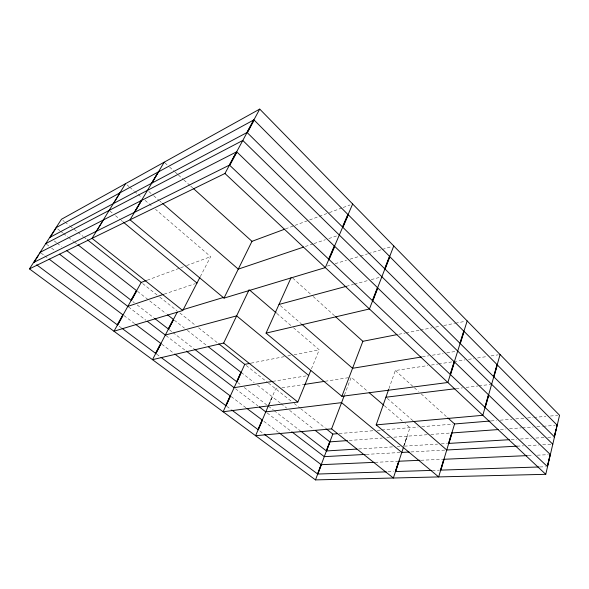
<?xml version="1.0" encoding="UTF-8"?>
<svg xmlns="http://www.w3.org/2000/svg" width="589" height="589" viewBox="0 0 589 589"><rect width="100%" height="100%" fill="white"/><g stroke="black" fill="none" stroke-linecap="round" stroke-linejoin="round"><path stroke-width="0.44" stroke-dasharray="2.94 2.21" d="M403.664 446.197L406.947 436.235L393.209 437.244M403.752 446.455L409.944 427.673L405.107 423.52M388.946 388.615L395.307 370.54L427.828 365.578M344.462 395.028L351.213 377.277L367.794 391.508M311.426 368.854L319.216 349.822L292.159 326.601M268.105 405.961L272.103 396.618L257.047 384.838M268.945 404.481L275.652 388.821L278.347 388.409M269.144 404.51L272.39 396.905L280.276 403.075M200.297 276.668L210.648 256.657L155.548 209.382M147.213 280.187L179.785 268.105M180.646 267.789L185.785 265.882M186.647 265.565L210.648 256.657M285.532 228.885L294.132 225.69M294.993 225.373L308.761 220.264M309.623 219.947L328.552 212.923M329.413 212.6L342.319 207.814M343.181 207.497L350.065 204.943M164.132 294.154L195.253 283.648M305.338 246.496L313.179 243.853M314.047 243.559L325.371 239.738M328.853 238.56L337.563 235.622M327.285 266.059L331.659 264.733M335.156 263.681L346.523 260.242M350.021 259.182L359.643 256.274M360.52 256.009L367.514 253.896M368.39 253.631L381.51 249.662M382.386 249.397L392.002 246.489M346.398 286.306L353.496 284.391M354.379 284.156L367.683 280.57M371.232 279.613L380.987 276.992M251.039 363.141L284.229 356.662M287.822 355.955L290.51 355.432M294.102 354.733L319.216 349.822M398.834 334.272L405.129 333.043M406.027 332.873L419.515 330.238M420.413 330.061L432.105 327.778M435.698 327.072L440.197 326.196M443.789 325.496L454.583 323.39M455.481 323.214L465.369 321.277M272.766 381.363L306.921 375.767M422.365 356.853L428.704 355.815M432.333 355.219L443.208 353.437M446.837 352.848L456.806 351.213M281.947 387.856L304.439 384.426M325.128 381.26L349.417 377.556M431.435 365.025L437.76 364.061M438.665 363.921L453.118 361.712M454.016 361.572L464.861 359.923M468.469 359.371L473.887 358.539M477.502 357.987L487.434 356.47M491.049 355.918L498.279 354.814M456.092 388.644L462.468 387.864M466.113 387.422L477.959 385.972M478.872 385.861L490.718 384.411M339.168 433.541L373.647 430.684M377.277 430.382L380.906 430.08M381.812 430.007L418.138 426.996M421.783 426.694L452.757 424.124M491.086 420.944L496.564 420.487M500.216 420.185L512.084 419.199M515.736 418.897L523.952 418.219M527.604 417.918L533.082 417.461M533.995 417.387L545.856 416.401M550.42 416.018L557.724 415.414M349.248 440.454L382.217 438.047M386.796 437.708L389.543 437.509M427.239 434.711L407.323 436.169L404.025 446.175L437.627 444.106M430.861 434.446L449.878 433.055M500.414 429.403L505.892 428.998M509.537 428.733L521.398 427.864M522.31 427.798L533.251 427.003M536.903 426.731L542.373 426.333M543.286 426.267L555.147 425.398M358.701 448.965L392.649 446.874M397.244 446.595L399.997 446.425M441.257 443.878L447.618 443.488M511.2 439.571L516.7 439.232M520.359 439.011L531.352 438.334M535.931 438.047L544.17 437.539M547.836 437.318L553.329 436.979M366.225 454.369L399.96 452.536M410.96 451.94L445.829 450.04M517.135 446.167L523.533 445.821M528.105 445.571L539.075 444.975M542.734 444.776L550.958 444.327M375.053 462.313L397.789 461.312M420.966 460.252L442.854 459.287M528.193 455.577L532.758 455.378M537.33 455.172L548.285 454.693M388.018 471.796L393.489 471.62M432.26 470.383L439.578 470.155M539.951 466.952L545.451 466.775M119.133 326.196L121.312 327.823M156.659 354.136L159.597 356.33M226.794 406.358L231.153 409.598M259.771 430.912L263.43 433.629M41.083 253.049L44.006 255.251M44.735 255.803L48.386 258.564M123.999 315.608L134.8 323.766M161.806 344.241L174.167 353.577M231.234 396.618L246.32 408.008M263.879 421.341L278.553 432.429M46.472 244.185L50.831 247.513M51.552 248.072L54.46 250.296M128.549 306.957L145.851 320.188M166.032 335.62L185.587 350.58M235.556 388.792L257.857 405.85M267.215 413.007L291.054 431.236M54.276 240.989L56.448 242.668M57.17 243.228L61.514 246.577M132.849 301.612L134.292 302.724M137.185 304.955L153.803 317.773M169.345 329.766L172.238 331.997M172.96 332.557L193.943 348.747M237.691 382.489L241.306 385.287M244.207 387.518L266.655 404.842M268.415 406.196L273.48 410.106M274.202 410.666L300.25 430.758M57.7 228.966L59.864 230.66M60.586 231.227L62.751 232.92M63.479 233.487L67.809 236.874M68.53 237.441L73.588 241.394M74.31 241.961L77.196 244.214M137.539 291.349L166.12 313.709M174.329 320.195L184.46 328.125M187.361 330.385L206.901 345.677M241.269 372.491L254.176 382.592M280.997 403.634L286.725 408.118M289.597 410.364L313.959 429.425M62.883 220.419L64.319 221.552M65.04 222.127L69.355 225.535M70.069 226.102L77.255 231.794M77.976 232.361L83.005 236.344M83.726 236.911L86.598 239.186M142.648 283.545L159.096 296.569M159.81 297.136L176.98 310.72M179.859 313.002L195.717 325.555M198.603 327.837L218.077 343.247M246.195 365.504L267.745 382.563M268.466 383.13L291.371 401.264M294.228 403.524L299.948 408.052M300.662 408.619L325.673 428.409M109.856 211.017L112.69 213.358M115.525 215.699L120.48 219.8M121.187 220.389L122.608 221.56M126.959 184.85L129.05 186.647M129.749 187.243L133.931 190.836M134.631 191.432L137.421 193.825M138.113 194.422L141.603 197.418M145.093 200.407L152.765 206.989M276.889 313.503L291.467 326.004M384.381 405.733L402.346 421.15M148.87 191.565L153.022 195.173M153.722 195.769L159.266 200.584M159.958 201.18L161.342 202.388M280.379 305.662L301.207 323.722M387.297 398.422L412.874 420.605M164.861 162.807L168.947 166.488M169.625 167.099L174.388 171.392M175.073 172.01L177.79 174.462M178.474 175.073L183.238 179.373M183.915 179.984L190.041 185.506M190.726 186.117L192.765 187.957M292.792 278.126L312.523 295.914M313.201 296.525L334.972 316.153M395.307 370.54L413.706 387.128M414.384 387.739L418.47 391.42M421.194 393.879L447.08 417.218"/><path stroke-width="0.88" d="M547.49 465.855L550.119 454.612M554.249 436.92L556.001 429.425M556.384 427.761L556.774 426.097M545.76 474.322L559.55 415.267L259.727 109.098L61.447 219.277L29.45 268.886L315.483 479.902L545.76 474.322L224.954 173.483L29.45 268.886M500.083 354.541L482.825 415.304L376.18 424.883L388.644 389.476M440.491 470.125L443.767 459.243M448.524 443.436L451.689 432.922M447.765 417.829L454.575 423.97L438.643 476.921L376.18 424.883M467.165 320.931L447.846 382.497L341.878 396.301L266.051 333.131L291.054 277.736M395.307 471.561L398.694 461.275M403.472 447.309L393.364 478.018L331.592 428.88L255.582 435.705L268.591 405.306M315.483 479.902L332.814 434.071L337.357 433.695M341.878 396.301L362.868 341.296L397.038 334.626M331.592 428.88L344.145 395.874M393.754 245.959L369.443 308.975L266.051 333.131M250.141 363.317L244.759 364.37L223.128 411.77L297.835 402.037L310.749 370.503M258.313 429.823L262.414 420.237M352.649 203.985L325.319 267.597L224.004 298.108L130.022 219.815L164.184 162.196M226.073 405.821L230.513 396.073M237.323 381.149L241.269 372.491M177.282 312.082L152.499 359.665L223.658 343.041L249.132 289.685M224.004 298.108L251.974 241.328L284.671 229.202M146.359 280.511L141.213 282.418L113.972 331.239L182.774 310.521L199.877 277.463M155.923 353.591L161.077 343.689M168.616 329.207L173.608 319.628M224.954 173.483L259.727 109.098M117.675 325.113L122.851 315.837M131.406 300.493L136.817 290.789M125.56 183.65L92.031 238.346L182.774 310.521M33.794 262.665L38.484 255.398M39.419 253.947L40.354 252.497M49.932 237.639L56.257 227.84M56.154 227.612L119.758 192.956M49.829 237.411L113.154 203.728M45.743 243.625L242.793 140.462L552.791 444.231M40.243 252.276L103.104 220.117M33.683 262.444L96.213 231.352M163.271 294.441L127.828 306.405L59.548 254.183M303.6 247.085L238.273 269.129L162.726 203.588M182.921 309.711L223.872 297.327M278.995 304.454L346.398 286.306M272.766 381.363L234.113 387.695L186.315 351.132M421.452 357L352.568 368.287L301.899 324.325M304.439 384.426L324.23 381.4M385.92 397.222L455.179 388.755M454.575 423.97L490.173 421.017M347.414 440.587L330.017 441.86L326.578 450.946L356.86 449.083M498.596 429.536L452.072 432.937L448.921 443.407L509.375 439.689M365.313 454.421L324.281 456.644L291.776 431.789M409.127 452.035L401.786 452.433L341.568 402.64L265.772 411.902L259.293 406.947M517.135 446.167L446.749 449.996L413.566 421.209M374.14 462.358L321.388 464.677L317.854 474.035L386.193 471.855M420.053 460.289L399.077 461.216L395.668 471.553L431.347 470.412M527.28 455.614L444.15 459.273L440.896 470.11L539.031 466.981M36.724 264.851L117.27 324.819L122.858 314.813L49.115 259.116M122.041 328.368L155.548 353.312L160.731 343.358L135.522 324.311M161.069 357.42L225.734 405.563L230.159 395.874L174.896 354.122M231.875 410.135L257.989 429.58L262.12 419.95L247.034 408.552M264.159 434.174L317.559 473.931L321.101 464.566L279.282 432.981M147.287 321.285L165.31 335.067L236.638 315.859L308.717 375.473M66.586 250.487L131.016 300.199L136.405 290.532L77.917 244.781M154.524 318.332L168.255 328.92L173.269 319.297L167.548 314.828M194.664 349.299L236.638 381.679L240.923 372.285L208.351 346.811M300.972 431.317L326.291 450.85L329.73 441.757L315.395 430.544M87.319 239.76L141.213 282.418M218.799 343.821L244.759 364.37M326.387 428.976L332.814 434.071M223.658 343.041L297.835 402.037M123.315 222.149L196.984 283.066M249.832 290.281L276.197 312.906M369.178 392.694L383.689 405.144M193.442 188.568L251.974 241.328M335.656 316.764L362.868 341.296M550.222 454.45L547.395 466.569L485.226 407.617L488.767 395.123L550.222 454.45M557.076 425.096L554.352 436.766L493.935 376.931L497.337 364.944L557.076 425.096M488.45 394.74L484.887 407.293L450.526 374.707L454.517 361.977L488.45 394.74M497.028 364.554L493.604 376.607L460.281 343.608L464.11 331.408L497.028 364.554M454.141 361.698L450.158 374.361L372.808 301.001L377.814 288.021L454.141 361.698M463.742 331.114L459.928 343.254L385.096 269.144L389.874 256.738L463.742 331.114M377.424 287.55L372.381 300.596L329.096 259.55L334.758 246.364L377.424 287.55M389.491 256.267L384.683 268.739L342.916 227.376L348.313 214.801L389.491 256.267M334.28 245.988L328.633 259.108L229.769 165.347L236.947 152.036L334.28 245.988M347.849 214.425L342.467 226.934L247.358 132.753L254.183 120.112L347.849 214.425M236.439 151.91L229.261 165.207L134.616 212.261L141.647 200.4L236.439 151.91M253.682 119.987L246.865 132.613L151.888 183.127L158.61 171.789L253.682 119.987M141.331 200.525L134.277 212.43L96.515 231.205L103.436 219.918L141.331 200.525M158.294 171.929L151.542 183.312L113.456 203.566L120.09 192.743L158.294 171.929"/></g></svg>
